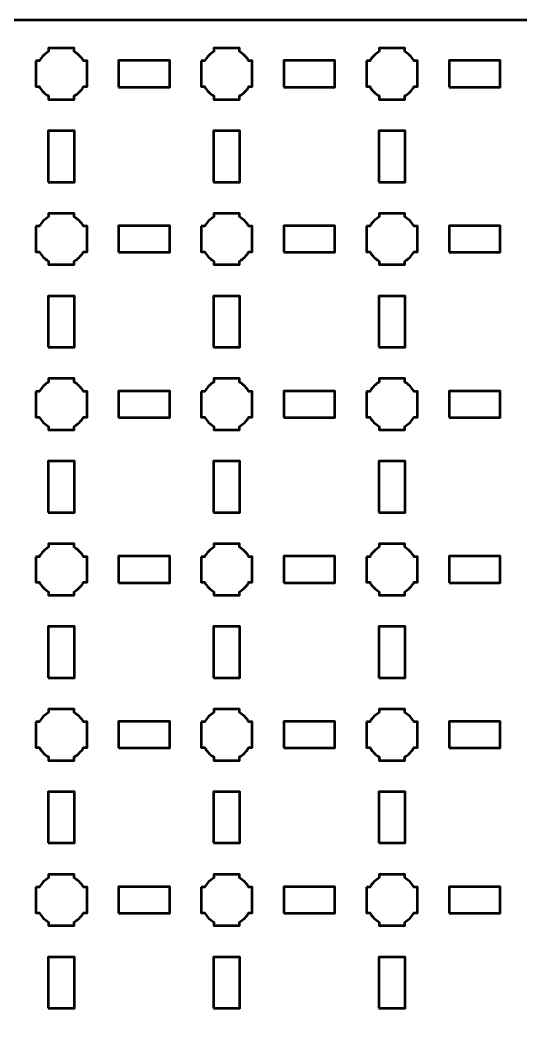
# Model space of a CAD drawing. Header units: centimetres. Extents: x -35.1 to 14.2, y -39.5 to 9.8.
# Drawn here: x -11 to -4.94, y -2.35 to 9.8 of the extents above; entities that cross this region are included whole.
import ezdxf

# ---------------------------------------------------------------- set-up
doc = ezdxf.new("R2010")
doc.units = ezdxf.units.CM
doc.header["$MEASUREMENT"] = 0
doc.layers.add('Layer 1', color=7, linetype='Continuous')

msp = doc.modelspace()

# ---------------------------------------------------------------- linework, layer by layer
at = {"layer": 'Layer 1', "color": 250, "lineweight": 53}
for points in [[(-9.81, 8.99), (-9.19, 8.99), (-9.19, 9.31), (-9.81, 9.31), (-9.81, 8.99)], [(-7.81, 8.99), (-7.19, 8.99), (-7.19, 9.31), (-7.81, 9.31), (-7.81, 8.99)], [(-5.81, 8.99), (-5.19, 8.99), (-5.19, 9.31), (-5.81, 9.31), (-5.81, 8.99)], [(-10.66, 7.84), (-10.34, 7.84), (-10.34, 8.46), (-10.66, 8.46), (-10.66, 7.84)], [(-8.66, 7.84), (-8.34, 7.84), (-8.34, 8.46), (-8.66, 8.46), (-8.66, 7.84)], [(-6.66, 7.84), (-6.34, 7.84), (-6.34, 8.46), (-6.66, 8.46), (-6.66, 7.84)], [(-9.81, 6.99), (-9.19, 6.99), (-9.19, 7.31), (-9.81, 7.31), (-9.81, 6.99)], [(-7.81, 6.99), (-7.19, 6.99), (-7.19, 7.31), (-7.81, 7.31), (-7.81, 6.99)], [(-5.81, 6.99), (-5.19, 6.99), (-5.19, 7.31), (-5.81, 7.31), (-5.81, 6.99)], [(-10.66, 5.84), (-10.34, 5.84), (-10.34, 6.46), (-10.66, 6.46), (-10.66, 5.84)], [(-8.66, 5.84), (-8.34, 5.84), (-8.34, 6.46), (-8.66, 6.46), (-8.66, 5.84)], [(-6.66, 5.84), (-6.34, 5.84), (-6.34, 6.46), (-6.66, 6.46), (-6.66, 5.84)], [(-9.81, 4.99), (-9.19, 4.99), (-9.19, 5.31), (-9.81, 5.31), (-9.81, 4.99)], [(-7.81, 4.99), (-7.19, 4.99), (-7.19, 5.31), (-7.81, 5.31), (-7.81, 4.99)], [(-5.81, 4.99), (-5.19, 4.99), (-5.19, 5.31), (-5.81, 5.31), (-5.81, 4.99)], [(-10.66, 3.84), (-10.34, 3.84), (-10.34, 4.46), (-10.66, 4.46), (-10.66, 3.84)], [(-8.66, 3.84), (-8.34, 3.84), (-8.34, 4.46), (-8.66, 4.46), (-8.66, 3.84)], [(-6.66, 3.84), (-6.34, 3.84), (-6.34, 4.46), (-6.66, 4.46), (-6.66, 3.84)], [(-9.81, 2.99), (-9.19, 2.99), (-9.19, 3.31), (-9.81, 3.31), (-9.81, 2.99)], [(-7.81, 2.99), (-7.19, 2.99), (-7.19, 3.31), (-7.81, 3.31), (-7.81, 2.99)], [(-5.81, 2.99), (-5.19, 2.99), (-5.19, 3.31), (-5.81, 3.31), (-5.81, 2.99)], [(-10.66, 1.84), (-10.34, 1.84), (-10.34, 2.46), (-10.66, 2.46), (-10.66, 1.84)], [(-8.66, 1.84), (-8.34, 1.84), (-8.34, 2.46), (-8.66, 2.46), (-8.66, 1.84)], [(-6.66, 1.84), (-6.34, 1.84), (-6.34, 2.46), (-6.66, 2.46), (-6.66, 1.84)], [(-9.81, 0.99), (-9.19, 0.99), (-9.19, 1.31), (-9.81, 1.31), (-9.81, 0.99)], [(-7.81, 0.99), (-7.19, 0.99), (-7.19, 1.31), (-7.81, 1.31), (-7.81, 0.99)], [(-5.81, 0.99), (-5.19, 0.99), (-5.19, 1.31), (-5.81, 1.31), (-5.81, 0.99)], [(-10.66, -0.16), (-10.34, -0.16), (-10.34, 0.46), (-10.66, 0.46), (-10.66, -0.16)], [(-8.66, -0.16), (-8.34, -0.16), (-8.34, 0.46), (-8.66, 0.46), (-8.66, -0.16)], [(-6.66, -0.16), (-6.34, -0.16), (-6.34, 0.46), (-6.66, 0.46), (-6.66, -0.16)], [(-9.81, -1.01), (-9.19, -1.01), (-9.19, -0.69), (-9.81, -0.69), (-9.81, -1.01)], [(-7.81, -1.01), (-7.19, -1.01), (-7.19, -0.69), (-7.81, -0.69), (-7.81, -1.01)], [(-5.81, -1.01), (-5.19, -1.01), (-5.19, -0.69), (-5.81, -0.69), (-5.81, -1.01)], [(-10.66, -2.16), (-10.34, -2.16), (-10.34, -1.54), (-10.66, -1.54), (-10.66, -2.16)], [(-8.66, -2.16), (-8.34, -2.16), (-8.34, -1.54), (-8.66, -1.54), (-8.66, -2.16)], [(-6.66, -2.16), (-6.34, -2.16), (-6.34, -1.54), (-6.66, -1.54), (-6.66, -2.16)]]:
    msp.add_lwpolyline(points, close=True, dxfattribs=at)
msp.add_open_spline([(-35.15, -39), (-35.15, -39), (-35.15, 9.3), (-35.15, 9.3), (-35.15, 9.3), (-35.15, 9.57609), (-34.92609, 9.8), (-34.65, 9.8), (-34.65, 9.8), (-34.65, 9.8), (13.65, 9.8), (13.65, 9.8), (13.65, 9.8), (13.92609, 9.8), (14.15, 9.57609), (14.15, 9.3), (14.15, 9.3), (14.15, 9.3), (14.15, -39), (14.15, -39), (14.15, -39), (14.15, -39.27609), (13.92609, -39.5), (13.65, -39.5), (13.65, -39.5), (13.65, -39.5), (-34.65, -39.5), (-34.65, -39.5), (-34.65, -39.5), (-34.92609, -39.5), (-35.15, -39.27609), (-35.15, -39)], degree=3, knots=[0, 0, 0, 0, 0.125, 0.125, 0.125, 0.125, 0.25, 0.25, 0.25, 0.25, 0.375, 0.375, 0.375, 0.375, 0.5, 0.5, 0.5, 0.5, 0.625, 0.625, 0.625, 0.625, 0.75, 0.75, 0.75, 0.75, 0.875, 0.875, 0.875, 0.875, 1, 1, 1, 1], dxfattribs=at)
at = {"layer": 'Layer 1', "lineweight": 53}
for points in [[(-10.81, 9.305), (-10.81, 9.305), (-10.76851, 9.305), (-10.76851, 9.305), (-10.76851, 9.305), (-10.74128, 9.35205), (-10.70205, 9.39128), (-10.655, 9.41851), (-10.655, 9.41851), (-10.655, 9.41851), (-10.655, 9.46), (-10.655, 9.46), (-10.655, 9.46), (-10.655, 9.46), (-10.5, 9.46), (-10.5, 9.46), (-10.5, 9.46), (-10.5, 9.46), (-10.345, 9.46), (-10.345, 9.46), (-10.345, 9.46), (-10.345, 9.46), (-10.345, 9.41851), (-10.345, 9.41851), (-10.345, 9.41851), (-10.29795, 9.39128), (-10.25872, 9.35205), (-10.23149, 9.305), (-10.23149, 9.305), (-10.23149, 9.305), (-10.19, 9.305), (-10.19, 9.305), (-10.19, 9.305), (-10.19, 9.305), (-10.19, 9.15), (-10.19, 9.15), (-10.19, 9.15), (-10.19, 9.15), (-10.19, 8.995), (-10.19, 8.995), (-10.19, 8.995), (-10.19, 8.995), (-10.23149, 8.995), (-10.23149, 8.995), (-10.23149, 8.995), (-10.25872, 8.94795), (-10.29795, 8.90872), (-10.345, 8.88149), (-10.345, 8.88149), (-10.345, 8.88149), (-10.345, 8.84), (-10.345, 8.84), (-10.345, 8.84), (-10.345, 8.84), (-10.5, 8.84), (-10.5, 8.84), (-10.5, 8.84), (-10.5, 8.84), (-10.655, 8.84), (-10.655, 8.84), (-10.655, 8.84), (-10.655, 8.84), (-10.655, 8.88149), (-10.655, 8.88149), (-10.655, 8.88149), (-10.70205, 8.90872), (-10.74128, 8.94795), (-10.76851, 8.995), (-10.76851, 8.995), (-10.76851, 8.995), (-10.81, 8.995), (-10.81, 8.995), (-10.81, 8.995), (-10.81, 8.995), (-10.81, 9.15), (-10.81, 9.15), (-10.81, 9.15), (-10.81, 9.15), (-10.81, 9.305), (-10.81, 9.305)], [(-8.81, 9.305), (-8.81, 9.305), (-8.76851, 9.305), (-8.76851, 9.305), (-8.76851, 9.305), (-8.74128, 9.35205), (-8.70205, 9.39128), (-8.655, 9.41851), (-8.655, 9.41851), (-8.655, 9.41851), (-8.655, 9.46), (-8.655, 9.46), (-8.655, 9.46), (-8.655, 9.46), (-8.5, 9.46), (-8.5, 9.46), (-8.5, 9.46), (-8.5, 9.46), (-8.345, 9.46), (-8.345, 9.46), (-8.345, 9.46), (-8.345, 9.46), (-8.345, 9.41851), (-8.345, 9.41851), (-8.345, 9.41851), (-8.29795, 9.39128), (-8.25872, 9.35205), (-8.23149, 9.305), (-8.23149, 9.305), (-8.23149, 9.305), (-8.19, 9.305), (-8.19, 9.305), (-8.19, 9.305), (-8.19, 9.305), (-8.19, 9.15), (-8.19, 9.15), (-8.19, 9.15), (-8.19, 9.15), (-8.19, 8.995), (-8.19, 8.995), (-8.19, 8.995), (-8.19, 8.995), (-8.23149, 8.995), (-8.23149, 8.995), (-8.23149, 8.995), (-8.25872, 8.94795), (-8.29795, 8.90872), (-8.345, 8.88149), (-8.345, 8.88149), (-8.345, 8.88149), (-8.345, 8.84), (-8.345, 8.84), (-8.345, 8.84), (-8.345, 8.84), (-8.5, 8.84), (-8.5, 8.84), (-8.5, 8.84), (-8.5, 8.84), (-8.655, 8.84), (-8.655, 8.84), (-8.655, 8.84), (-8.655, 8.84), (-8.655, 8.88149), (-8.655, 8.88149), (-8.655, 8.88149), (-8.70205, 8.90872), (-8.74128, 8.94795), (-8.76851, 8.995), (-8.76851, 8.995), (-8.76851, 8.995), (-8.81, 8.995), (-8.81, 8.995), (-8.81, 8.995), (-8.81, 8.995), (-8.81, 9.15), (-8.81, 9.15), (-8.81, 9.15), (-8.81, 9.15), (-8.81, 9.305), (-8.81, 9.305)], [(-6.81, 9.305), (-6.81, 9.305), (-6.76851, 9.305), (-6.76851, 9.305), (-6.76851, 9.305), (-6.74128, 9.35205), (-6.70205, 9.39128), (-6.655, 9.41851), (-6.655, 9.41851), (-6.655, 9.41851), (-6.655, 9.46), (-6.655, 9.46), (-6.655, 9.46), (-6.655, 9.46), (-6.5, 9.46), (-6.5, 9.46), (-6.5, 9.46), (-6.5, 9.46), (-6.345, 9.46), (-6.345, 9.46), (-6.345, 9.46), (-6.345, 9.46), (-6.345, 9.41851), (-6.345, 9.41851), (-6.345, 9.41851), (-6.29795, 9.39128), (-6.25872, 9.35205), (-6.23149, 9.305), (-6.23149, 9.305), (-6.23149, 9.305), (-6.19, 9.305), (-6.19, 9.305), (-6.19, 9.305), (-6.19, 9.305), (-6.19, 9.15), (-6.19, 9.15), (-6.19, 9.15), (-6.19, 9.15), (-6.19, 8.995), (-6.19, 8.995), (-6.19, 8.995), (-6.19, 8.995), (-6.23149, 8.995), (-6.23149, 8.995), (-6.23149, 8.995), (-6.25872, 8.94795), (-6.29795, 8.90872), (-6.345, 8.88149), (-6.345, 8.88149), (-6.345, 8.88149), (-6.345, 8.84), (-6.345, 8.84), (-6.345, 8.84), (-6.345, 8.84), (-6.5, 8.84), (-6.5, 8.84), (-6.5, 8.84), (-6.5, 8.84), (-6.655, 8.84), (-6.655, 8.84), (-6.655, 8.84), (-6.655, 8.84), (-6.655, 8.88149), (-6.655, 8.88149), (-6.655, 8.88149), (-6.70205, 8.90872), (-6.74128, 8.94795), (-6.76851, 8.995), (-6.76851, 8.995), (-6.76851, 8.995), (-6.81, 8.995), (-6.81, 8.995), (-6.81, 8.995), (-6.81, 8.995), (-6.81, 9.15), (-6.81, 9.15), (-6.81, 9.15), (-6.81, 9.15), (-6.81, 9.305), (-6.81, 9.305)], [(-10.81, 7.305), (-10.81, 7.305), (-10.76851, 7.305), (-10.76851, 7.305), (-10.76851, 7.305), (-10.74128, 7.35205), (-10.70205, 7.39128), (-10.655, 7.41851), (-10.655, 7.41851), (-10.655, 7.41851), (-10.655, 7.46), (-10.655, 7.46), (-10.655, 7.46), (-10.655, 7.46), (-10.5, 7.46), (-10.5, 7.46), (-10.5, 7.46), (-10.5, 7.46), (-10.345, 7.46), (-10.345, 7.46), (-10.345, 7.46), (-10.345, 7.46), (-10.345, 7.41851), (-10.345, 7.41851), (-10.345, 7.41851), (-10.29795, 7.39128), (-10.25872, 7.35205), (-10.23149, 7.305), (-10.23149, 7.305), (-10.23149, 7.305), (-10.19, 7.305), (-10.19, 7.305), (-10.19, 7.305), (-10.19, 7.305), (-10.19, 7.15), (-10.19, 7.15), (-10.19, 7.15), (-10.19, 7.15), (-10.19, 6.995), (-10.19, 6.995), (-10.19, 6.995), (-10.19, 6.995), (-10.23149, 6.995), (-10.23149, 6.995), (-10.23149, 6.995), (-10.25872, 6.94795), (-10.29795, 6.90872), (-10.345, 6.88149), (-10.345, 6.88149), (-10.345, 6.88149), (-10.345, 6.84), (-10.345, 6.84), (-10.345, 6.84), (-10.345, 6.84), (-10.5, 6.84), (-10.5, 6.84), (-10.5, 6.84), (-10.5, 6.84), (-10.655, 6.84), (-10.655, 6.84), (-10.655, 6.84), (-10.655, 6.84), (-10.655, 6.88149), (-10.655, 6.88149), (-10.655, 6.88149), (-10.70205, 6.90872), (-10.74128, 6.94795), (-10.76851, 6.995), (-10.76851, 6.995), (-10.76851, 6.995), (-10.81, 6.995), (-10.81, 6.995), (-10.81, 6.995), (-10.81, 6.995), (-10.81, 7.15), (-10.81, 7.15), (-10.81, 7.15), (-10.81, 7.15), (-10.81, 7.305), (-10.81, 7.305)], [(-8.81, 7.305), (-8.81, 7.305), (-8.76851, 7.305), (-8.76851, 7.305), (-8.76851, 7.305), (-8.74128, 7.35205), (-8.70205, 7.39128), (-8.655, 7.41851), (-8.655, 7.41851), (-8.655, 7.41851), (-8.655, 7.46), (-8.655, 7.46), (-8.655, 7.46), (-8.655, 7.46), (-8.5, 7.46), (-8.5, 7.46), (-8.5, 7.46), (-8.5, 7.46), (-8.345, 7.46), (-8.345, 7.46), (-8.345, 7.46), (-8.345, 7.46), (-8.345, 7.41851), (-8.345, 7.41851), (-8.345, 7.41851), (-8.29795, 7.39128), (-8.25872, 7.35205), (-8.23149, 7.305), (-8.23149, 7.305), (-8.23149, 7.305), (-8.19, 7.305), (-8.19, 7.305), (-8.19, 7.305), (-8.19, 7.305), (-8.19, 7.15), (-8.19, 7.15), (-8.19, 7.15), (-8.19, 7.15), (-8.19, 6.995), (-8.19, 6.995), (-8.19, 6.995), (-8.19, 6.995), (-8.23149, 6.995), (-8.23149, 6.995), (-8.23149, 6.995), (-8.25872, 6.94795), (-8.29795, 6.90872), (-8.345, 6.88149), (-8.345, 6.88149), (-8.345, 6.88149), (-8.345, 6.84), (-8.345, 6.84), (-8.345, 6.84), (-8.345, 6.84), (-8.5, 6.84), (-8.5, 6.84), (-8.5, 6.84), (-8.5, 6.84), (-8.655, 6.84), (-8.655, 6.84), (-8.655, 6.84), (-8.655, 6.84), (-8.655, 6.88149), (-8.655, 6.88149), (-8.655, 6.88149), (-8.70205, 6.90872), (-8.74128, 6.94795), (-8.76851, 6.995), (-8.76851, 6.995), (-8.76851, 6.995), (-8.81, 6.995), (-8.81, 6.995), (-8.81, 6.995), (-8.81, 6.995), (-8.81, 7.15), (-8.81, 7.15), (-8.81, 7.15), (-8.81, 7.15), (-8.81, 7.305), (-8.81, 7.305)], [(-6.81, 7.305), (-6.81, 7.305), (-6.76851, 7.305), (-6.76851, 7.305), (-6.76851, 7.305), (-6.74128, 7.35205), (-6.70205, 7.39128), (-6.655, 7.41851), (-6.655, 7.41851), (-6.655, 7.41851), (-6.655, 7.46), (-6.655, 7.46), (-6.655, 7.46), (-6.655, 7.46), (-6.5, 7.46), (-6.5, 7.46), (-6.5, 7.46), (-6.5, 7.46), (-6.345, 7.46), (-6.345, 7.46), (-6.345, 7.46), (-6.345, 7.46), (-6.345, 7.41851), (-6.345, 7.41851), (-6.345, 7.41851), (-6.29795, 7.39128), (-6.25872, 7.35205), (-6.23149, 7.305), (-6.23149, 7.305), (-6.23149, 7.305), (-6.19, 7.305), (-6.19, 7.305), (-6.19, 7.305), (-6.19, 7.305), (-6.19, 7.15), (-6.19, 7.15), (-6.19, 7.15), (-6.19, 7.15), (-6.19, 6.995), (-6.19, 6.995), (-6.19, 6.995), (-6.19, 6.995), (-6.23149, 6.995), (-6.23149, 6.995), (-6.23149, 6.995), (-6.25872, 6.94795), (-6.29795, 6.90872), (-6.345, 6.88149), (-6.345, 6.88149), (-6.345, 6.88149), (-6.345, 6.84), (-6.345, 6.84), (-6.345, 6.84), (-6.345, 6.84), (-6.5, 6.84), (-6.5, 6.84), (-6.5, 6.84), (-6.5, 6.84), (-6.655, 6.84), (-6.655, 6.84), (-6.655, 6.84), (-6.655, 6.84), (-6.655, 6.88149), (-6.655, 6.88149), (-6.655, 6.88149), (-6.70205, 6.90872), (-6.74128, 6.94795), (-6.76851, 6.995), (-6.76851, 6.995), (-6.76851, 6.995), (-6.81, 6.995), (-6.81, 6.995), (-6.81, 6.995), (-6.81, 6.995), (-6.81, 7.15), (-6.81, 7.15), (-6.81, 7.15), (-6.81, 7.15), (-6.81, 7.305), (-6.81, 7.305)], [(-10.81, 5.305), (-10.81, 5.305), (-10.76851, 5.305), (-10.76851, 5.305), (-10.76851, 5.305), (-10.74128, 5.35205), (-10.70205, 5.39128), (-10.655, 5.41851), (-10.655, 5.41851), (-10.655, 5.41851), (-10.655, 5.46), (-10.655, 5.46), (-10.655, 5.46), (-10.655, 5.46), (-10.5, 5.46), (-10.5, 5.46), (-10.5, 5.46), (-10.5, 5.46), (-10.345, 5.46), (-10.345, 5.46), (-10.345, 5.46), (-10.345, 5.46), (-10.345, 5.41851), (-10.345, 5.41851), (-10.345, 5.41851), (-10.29795, 5.39128), (-10.25872, 5.35205), (-10.23149, 5.305), (-10.23149, 5.305), (-10.23149, 5.305), (-10.19, 5.305), (-10.19, 5.305), (-10.19, 5.305), (-10.19, 5.305), (-10.19, 5.15), (-10.19, 5.15), (-10.19, 5.15), (-10.19, 5.15), (-10.19, 4.995), (-10.19, 4.995), (-10.19, 4.995), (-10.19, 4.995), (-10.23149, 4.995), (-10.23149, 4.995), (-10.23149, 4.995), (-10.25872, 4.94795), (-10.29795, 4.90872), (-10.345, 4.88149), (-10.345, 4.88149), (-10.345, 4.88149), (-10.345, 4.84), (-10.345, 4.84), (-10.345, 4.84), (-10.345, 4.84), (-10.5, 4.84), (-10.5, 4.84), (-10.5, 4.84), (-10.5, 4.84), (-10.655, 4.84), (-10.655, 4.84), (-10.655, 4.84), (-10.655, 4.84), (-10.655, 4.88149), (-10.655, 4.88149), (-10.655, 4.88149), (-10.70205, 4.90872), (-10.74128, 4.94795), (-10.76851, 4.995), (-10.76851, 4.995), (-10.76851, 4.995), (-10.81, 4.995), (-10.81, 4.995), (-10.81, 4.995), (-10.81, 4.995), (-10.81, 5.15), (-10.81, 5.15), (-10.81, 5.15), (-10.81, 5.15), (-10.81, 5.305), (-10.81, 5.305)], [(-8.81, 5.305), (-8.81, 5.305), (-8.76851, 5.305), (-8.76851, 5.305), (-8.76851, 5.305), (-8.74128, 5.35205), (-8.70205, 5.39128), (-8.655, 5.41851), (-8.655, 5.41851), (-8.655, 5.41851), (-8.655, 5.46), (-8.655, 5.46), (-8.655, 5.46), (-8.655, 5.46), (-8.5, 5.46), (-8.5, 5.46), (-8.5, 5.46), (-8.5, 5.46), (-8.345, 5.46), (-8.345, 5.46), (-8.345, 5.46), (-8.345, 5.46), (-8.345, 5.41851), (-8.345, 5.41851), (-8.345, 5.41851), (-8.29795, 5.39128), (-8.25872, 5.35205), (-8.23149, 5.305), (-8.23149, 5.305), (-8.23149, 5.305), (-8.19, 5.305), (-8.19, 5.305), (-8.19, 5.305), (-8.19, 5.305), (-8.19, 5.15), (-8.19, 5.15), (-8.19, 5.15), (-8.19, 5.15), (-8.19, 4.995), (-8.19, 4.995), (-8.19, 4.995), (-8.19, 4.995), (-8.23149, 4.995), (-8.23149, 4.995), (-8.23149, 4.995), (-8.25872, 4.94795), (-8.29795, 4.90872), (-8.345, 4.88149), (-8.345, 4.88149), (-8.345, 4.88149), (-8.345, 4.84), (-8.345, 4.84), (-8.345, 4.84), (-8.345, 4.84), (-8.5, 4.84), (-8.5, 4.84), (-8.5, 4.84), (-8.5, 4.84), (-8.655, 4.84), (-8.655, 4.84), (-8.655, 4.84), (-8.655, 4.84), (-8.655, 4.88149), (-8.655, 4.88149), (-8.655, 4.88149), (-8.70205, 4.90872), (-8.74128, 4.94795), (-8.76851, 4.995), (-8.76851, 4.995), (-8.76851, 4.995), (-8.81, 4.995), (-8.81, 4.995), (-8.81, 4.995), (-8.81, 4.995), (-8.81, 5.15), (-8.81, 5.15), (-8.81, 5.15), (-8.81, 5.15), (-8.81, 5.305), (-8.81, 5.305)], [(-6.81, 5.305), (-6.81, 5.305), (-6.76851, 5.305), (-6.76851, 5.305), (-6.76851, 5.305), (-6.74128, 5.35205), (-6.70205, 5.39128), (-6.655, 5.41851), (-6.655, 5.41851), (-6.655, 5.41851), (-6.655, 5.46), (-6.655, 5.46), (-6.655, 5.46), (-6.655, 5.46), (-6.5, 5.46), (-6.5, 5.46), (-6.5, 5.46), (-6.5, 5.46), (-6.345, 5.46), (-6.345, 5.46), (-6.345, 5.46), (-6.345, 5.46), (-6.345, 5.41851), (-6.345, 5.41851), (-6.345, 5.41851), (-6.29795, 5.39128), (-6.25872, 5.35205), (-6.23149, 5.305), (-6.23149, 5.305), (-6.23149, 5.305), (-6.19, 5.305), (-6.19, 5.305), (-6.19, 5.305), (-6.19, 5.305), (-6.19, 5.15), (-6.19, 5.15), (-6.19, 5.15), (-6.19, 5.15), (-6.19, 4.995), (-6.19, 4.995), (-6.19, 4.995), (-6.19, 4.995), (-6.23149, 4.995), (-6.23149, 4.995), (-6.23149, 4.995), (-6.25872, 4.94795), (-6.29795, 4.90872), (-6.345, 4.88149), (-6.345, 4.88149), (-6.345, 4.88149), (-6.345, 4.84), (-6.345, 4.84), (-6.345, 4.84), (-6.345, 4.84), (-6.5, 4.84), (-6.5, 4.84), (-6.5, 4.84), (-6.5, 4.84), (-6.655, 4.84), (-6.655, 4.84), (-6.655, 4.84), (-6.655, 4.84), (-6.655, 4.88149), (-6.655, 4.88149), (-6.655, 4.88149), (-6.70205, 4.90872), (-6.74128, 4.94795), (-6.76851, 4.995), (-6.76851, 4.995), (-6.76851, 4.995), (-6.81, 4.995), (-6.81, 4.995), (-6.81, 4.995), (-6.81, 4.995), (-6.81, 5.15), (-6.81, 5.15), (-6.81, 5.15), (-6.81, 5.15), (-6.81, 5.305), (-6.81, 5.305)], [(-10.81, 3.305), (-10.81, 3.305), (-10.76851, 3.305), (-10.76851, 3.305), (-10.76851, 3.305), (-10.74128, 3.35205), (-10.70205, 3.39128), (-10.655, 3.41851), (-10.655, 3.41851), (-10.655, 3.41851), (-10.655, 3.46), (-10.655, 3.46), (-10.655, 3.46), (-10.655, 3.46), (-10.5, 3.46), (-10.5, 3.46), (-10.5, 3.46), (-10.5, 3.46), (-10.345, 3.46), (-10.345, 3.46), (-10.345, 3.46), (-10.345, 3.46), (-10.345, 3.41851), (-10.345, 3.41851), (-10.345, 3.41851), (-10.29795, 3.39128), (-10.25872, 3.35205), (-10.23149, 3.305), (-10.23149, 3.305), (-10.23149, 3.305), (-10.19, 3.305), (-10.19, 3.305), (-10.19, 3.305), (-10.19, 3.305), (-10.19, 3.15), (-10.19, 3.15), (-10.19, 3.15), (-10.19, 3.15), (-10.19, 2.995), (-10.19, 2.995), (-10.19, 2.995), (-10.19, 2.995), (-10.23149, 2.995), (-10.23149, 2.995), (-10.23149, 2.995), (-10.25872, 2.94795), (-10.29795, 2.90872), (-10.345, 2.88149), (-10.345, 2.88149), (-10.345, 2.88149), (-10.345, 2.84), (-10.345, 2.84), (-10.345, 2.84), (-10.345, 2.84), (-10.5, 2.84), (-10.5, 2.84), (-10.5, 2.84), (-10.5, 2.84), (-10.655, 2.84), (-10.655, 2.84), (-10.655, 2.84), (-10.655, 2.84), (-10.655, 2.88149), (-10.655, 2.88149), (-10.655, 2.88149), (-10.70205, 2.90872), (-10.74128, 2.94795), (-10.76851, 2.995), (-10.76851, 2.995), (-10.76851, 2.995), (-10.81, 2.995), (-10.81, 2.995), (-10.81, 2.995), (-10.81, 2.995), (-10.81, 3.15), (-10.81, 3.15), (-10.81, 3.15), (-10.81, 3.15), (-10.81, 3.305), (-10.81, 3.305)], [(-8.81, 3.305), (-8.81, 3.305), (-8.76851, 3.305), (-8.76851, 3.305), (-8.76851, 3.305), (-8.74128, 3.35205), (-8.70205, 3.39128), (-8.655, 3.41851), (-8.655, 3.41851), (-8.655, 3.41851), (-8.655, 3.46), (-8.655, 3.46), (-8.655, 3.46), (-8.655, 3.46), (-8.5, 3.46), (-8.5, 3.46), (-8.5, 3.46), (-8.5, 3.46), (-8.345, 3.46), (-8.345, 3.46), (-8.345, 3.46), (-8.345, 3.46), (-8.345, 3.41851), (-8.345, 3.41851), (-8.345, 3.41851), (-8.29795, 3.39128), (-8.25872, 3.35205), (-8.23149, 3.305), (-8.23149, 3.305), (-8.23149, 3.305), (-8.19, 3.305), (-8.19, 3.305), (-8.19, 3.305), (-8.19, 3.305), (-8.19, 3.15), (-8.19, 3.15), (-8.19, 3.15), (-8.19, 3.15), (-8.19, 2.995), (-8.19, 2.995), (-8.19, 2.995), (-8.19, 2.995), (-8.23149, 2.995), (-8.23149, 2.995), (-8.23149, 2.995), (-8.25872, 2.94795), (-8.29795, 2.90872), (-8.345, 2.88149), (-8.345, 2.88149), (-8.345, 2.88149), (-8.345, 2.84), (-8.345, 2.84), (-8.345, 2.84), (-8.345, 2.84), (-8.5, 2.84), (-8.5, 2.84), (-8.5, 2.84), (-8.5, 2.84), (-8.655, 2.84), (-8.655, 2.84), (-8.655, 2.84), (-8.655, 2.84), (-8.655, 2.88149), (-8.655, 2.88149), (-8.655, 2.88149), (-8.70205, 2.90872), (-8.74128, 2.94795), (-8.76851, 2.995), (-8.76851, 2.995), (-8.76851, 2.995), (-8.81, 2.995), (-8.81, 2.995), (-8.81, 2.995), (-8.81, 2.995), (-8.81, 3.15), (-8.81, 3.15), (-8.81, 3.15), (-8.81, 3.15), (-8.81, 3.305), (-8.81, 3.305)], [(-6.81, 3.305), (-6.81, 3.305), (-6.76851, 3.305), (-6.76851, 3.305), (-6.76851, 3.305), (-6.74128, 3.35205), (-6.70205, 3.39128), (-6.655, 3.41851), (-6.655, 3.41851), (-6.655, 3.41851), (-6.655, 3.46), (-6.655, 3.46), (-6.655, 3.46), (-6.655, 3.46), (-6.5, 3.46), (-6.5, 3.46), (-6.5, 3.46), (-6.5, 3.46), (-6.345, 3.46), (-6.345, 3.46), (-6.345, 3.46), (-6.345, 3.46), (-6.345, 3.41851), (-6.345, 3.41851), (-6.345, 3.41851), (-6.29795, 3.39128), (-6.25872, 3.35205), (-6.23149, 3.305), (-6.23149, 3.305), (-6.23149, 3.305), (-6.19, 3.305), (-6.19, 3.305), (-6.19, 3.305), (-6.19, 3.305), (-6.19, 3.15), (-6.19, 3.15), (-6.19, 3.15), (-6.19, 3.15), (-6.19, 2.995), (-6.19, 2.995), (-6.19, 2.995), (-6.19, 2.995), (-6.23149, 2.995), (-6.23149, 2.995), (-6.23149, 2.995), (-6.25872, 2.94795), (-6.29795, 2.90872), (-6.345, 2.88149), (-6.345, 2.88149), (-6.345, 2.88149), (-6.345, 2.84), (-6.345, 2.84), (-6.345, 2.84), (-6.345, 2.84), (-6.5, 2.84), (-6.5, 2.84), (-6.5, 2.84), (-6.5, 2.84), (-6.655, 2.84), (-6.655, 2.84), (-6.655, 2.84), (-6.655, 2.84), (-6.655, 2.88149), (-6.655, 2.88149), (-6.655, 2.88149), (-6.70205, 2.90872), (-6.74128, 2.94795), (-6.76851, 2.995), (-6.76851, 2.995), (-6.76851, 2.995), (-6.81, 2.995), (-6.81, 2.995), (-6.81, 2.995), (-6.81, 2.995), (-6.81, 3.15), (-6.81, 3.15), (-6.81, 3.15), (-6.81, 3.15), (-6.81, 3.305), (-6.81, 3.305)], [(-10.81, 1.305), (-10.81, 1.305), (-10.76851, 1.305), (-10.76851, 1.305), (-10.76851, 1.305), (-10.74128, 1.35205), (-10.70205, 1.39128), (-10.655, 1.41851), (-10.655, 1.41851), (-10.655, 1.41851), (-10.655, 1.46), (-10.655, 1.46), (-10.655, 1.46), (-10.655, 1.46), (-10.5, 1.46), (-10.5, 1.46), (-10.5, 1.46), (-10.5, 1.46), (-10.345, 1.46), (-10.345, 1.46), (-10.345, 1.46), (-10.345, 1.46), (-10.345, 1.41851), (-10.345, 1.41851), (-10.345, 1.41851), (-10.29795, 1.39128), (-10.25872, 1.35205), (-10.23149, 1.305), (-10.23149, 1.305), (-10.23149, 1.305), (-10.19, 1.305), (-10.19, 1.305), (-10.19, 1.305), (-10.19, 1.305), (-10.19, 1.15), (-10.19, 1.15), (-10.19, 1.15), (-10.19, 1.15), (-10.19, 0.995), (-10.19, 0.995), (-10.19, 0.995), (-10.19, 0.995), (-10.23149, 0.995), (-10.23149, 0.995), (-10.23149, 0.995), (-10.25872, 0.94795), (-10.29795, 0.90872), (-10.345, 0.88149), (-10.345, 0.88149), (-10.345, 0.88149), (-10.345, 0.84), (-10.345, 0.84), (-10.345, 0.84), (-10.345, 0.84), (-10.5, 0.84), (-10.5, 0.84), (-10.5, 0.84), (-10.5, 0.84), (-10.655, 0.84), (-10.655, 0.84), (-10.655, 0.84), (-10.655, 0.84), (-10.655, 0.88149), (-10.655, 0.88149), (-10.655, 0.88149), (-10.70205, 0.90872), (-10.74128, 0.94795), (-10.76851, 0.995), (-10.76851, 0.995), (-10.76851, 0.995), (-10.81, 0.995), (-10.81, 0.995), (-10.81, 0.995), (-10.81, 0.995), (-10.81, 1.15), (-10.81, 1.15), (-10.81, 1.15), (-10.81, 1.15), (-10.81, 1.305), (-10.81, 1.305)], [(-8.81, 1.305), (-8.81, 1.305), (-8.76851, 1.305), (-8.76851, 1.305), (-8.76851, 1.305), (-8.74128, 1.35205), (-8.70205, 1.39128), (-8.655, 1.41851), (-8.655, 1.41851), (-8.655, 1.41851), (-8.655, 1.46), (-8.655, 1.46), (-8.655, 1.46), (-8.655, 1.46), (-8.5, 1.46), (-8.5, 1.46), (-8.5, 1.46), (-8.5, 1.46), (-8.345, 1.46), (-8.345, 1.46), (-8.345, 1.46), (-8.345, 1.46), (-8.345, 1.41851), (-8.345, 1.41851), (-8.345, 1.41851), (-8.29795, 1.39128), (-8.25872, 1.35205), (-8.23149, 1.305), (-8.23149, 1.305), (-8.23149, 1.305), (-8.19, 1.305), (-8.19, 1.305), (-8.19, 1.305), (-8.19, 1.305), (-8.19, 1.15), (-8.19, 1.15), (-8.19, 1.15), (-8.19, 1.15), (-8.19, 0.995), (-8.19, 0.995), (-8.19, 0.995), (-8.19, 0.995), (-8.23149, 0.995), (-8.23149, 0.995), (-8.23149, 0.995), (-8.25872, 0.94795), (-8.29795, 0.90872), (-8.345, 0.88149), (-8.345, 0.88149), (-8.345, 0.88149), (-8.345, 0.84), (-8.345, 0.84), (-8.345, 0.84), (-8.345, 0.84), (-8.5, 0.84), (-8.5, 0.84), (-8.5, 0.84), (-8.5, 0.84), (-8.655, 0.84), (-8.655, 0.84), (-8.655, 0.84), (-8.655, 0.84), (-8.655, 0.88149), (-8.655, 0.88149), (-8.655, 0.88149), (-8.70205, 0.90872), (-8.74128, 0.94795), (-8.76851, 0.995), (-8.76851, 0.995), (-8.76851, 0.995), (-8.81, 0.995), (-8.81, 0.995), (-8.81, 0.995), (-8.81, 0.995), (-8.81, 1.15), (-8.81, 1.15), (-8.81, 1.15), (-8.81, 1.15), (-8.81, 1.305), (-8.81, 1.305)], [(-6.81, 1.305), (-6.81, 1.305), (-6.76851, 1.305), (-6.76851, 1.305), (-6.76851, 1.305), (-6.74128, 1.35205), (-6.70205, 1.39128), (-6.655, 1.41851), (-6.655, 1.41851), (-6.655, 1.41851), (-6.655, 1.46), (-6.655, 1.46), (-6.655, 1.46), (-6.655, 1.46), (-6.5, 1.46), (-6.5, 1.46), (-6.5, 1.46), (-6.5, 1.46), (-6.345, 1.46), (-6.345, 1.46), (-6.345, 1.46), (-6.345, 1.46), (-6.345, 1.41851), (-6.345, 1.41851), (-6.345, 1.41851), (-6.29795, 1.39128), (-6.25872, 1.35205), (-6.23149, 1.305), (-6.23149, 1.305), (-6.23149, 1.305), (-6.19, 1.305), (-6.19, 1.305), (-6.19, 1.305), (-6.19, 1.305), (-6.19, 1.15), (-6.19, 1.15), (-6.19, 1.15), (-6.19, 1.15), (-6.19, 0.995), (-6.19, 0.995), (-6.19, 0.995), (-6.19, 0.995), (-6.23149, 0.995), (-6.23149, 0.995), (-6.23149, 0.995), (-6.25872, 0.94795), (-6.29795, 0.90872), (-6.345, 0.88149), (-6.345, 0.88149), (-6.345, 0.88149), (-6.345, 0.84), (-6.345, 0.84), (-6.345, 0.84), (-6.345, 0.84), (-6.5, 0.84), (-6.5, 0.84), (-6.5, 0.84), (-6.5, 0.84), (-6.655, 0.84), (-6.655, 0.84), (-6.655, 0.84), (-6.655, 0.84), (-6.655, 0.88149), (-6.655, 0.88149), (-6.655, 0.88149), (-6.70205, 0.90872), (-6.74128, 0.94795), (-6.76851, 0.995), (-6.76851, 0.995), (-6.76851, 0.995), (-6.81, 0.995), (-6.81, 0.995), (-6.81, 0.995), (-6.81, 0.995), (-6.81, 1.15), (-6.81, 1.15), (-6.81, 1.15), (-6.81, 1.15), (-6.81, 1.305), (-6.81, 1.305)], [(-10.81, -0.695), (-10.81, -0.695), (-10.76851, -0.695), (-10.76851, -0.695), (-10.76851, -0.695), (-10.74128, -0.64795), (-10.70205, -0.60872), (-10.655, -0.58149), (-10.655, -0.58149), (-10.655, -0.58149), (-10.655, -0.54), (-10.655, -0.54), (-10.655, -0.54), (-10.655, -0.54), (-10.5, -0.54), (-10.5, -0.54), (-10.5, -0.54), (-10.5, -0.54), (-10.345, -0.54), (-10.345, -0.54), (-10.345, -0.54), (-10.345, -0.54), (-10.345, -0.58149), (-10.345, -0.58149), (-10.345, -0.58149), (-10.29795, -0.60872), (-10.25872, -0.64795), (-10.23149, -0.695), (-10.23149, -0.695), (-10.23149, -0.695), (-10.19, -0.695), (-10.19, -0.695), (-10.19, -0.695), (-10.19, -0.695), (-10.19, -0.85), (-10.19, -0.85), (-10.19, -0.85), (-10.19, -0.85), (-10.19, -1.005), (-10.19, -1.005), (-10.19, -1.005), (-10.19, -1.005), (-10.23149, -1.005), (-10.23149, -1.005), (-10.23149, -1.005), (-10.25872, -1.05205), (-10.29795, -1.09128), (-10.345, -1.11851), (-10.345, -1.11851), (-10.345, -1.11851), (-10.345, -1.16), (-10.345, -1.16), (-10.345, -1.16), (-10.345, -1.16), (-10.5, -1.16), (-10.5, -1.16), (-10.5, -1.16), (-10.5, -1.16), (-10.655, -1.16), (-10.655, -1.16), (-10.655, -1.16), (-10.655, -1.16), (-10.655, -1.11851), (-10.655, -1.11851), (-10.655, -1.11851), (-10.70205, -1.09128), (-10.74128, -1.05205), (-10.76851, -1.005), (-10.76851, -1.005), (-10.76851, -1.005), (-10.81, -1.005), (-10.81, -1.005), (-10.81, -1.005), (-10.81, -1.005), (-10.81, -0.85), (-10.81, -0.85), (-10.81, -0.85), (-10.81, -0.85), (-10.81, -0.695), (-10.81, -0.695)], [(-8.81, -0.695), (-8.81, -0.695), (-8.76851, -0.695), (-8.76851, -0.695), (-8.76851, -0.695), (-8.74128, -0.64795), (-8.70205, -0.60872), (-8.655, -0.58149), (-8.655, -0.58149), (-8.655, -0.58149), (-8.655, -0.54), (-8.655, -0.54), (-8.655, -0.54), (-8.655, -0.54), (-8.5, -0.54), (-8.5, -0.54), (-8.5, -0.54), (-8.5, -0.54), (-8.345, -0.54), (-8.345, -0.54), (-8.345, -0.54), (-8.345, -0.54), (-8.345, -0.58149), (-8.345, -0.58149), (-8.345, -0.58149), (-8.29795, -0.60872), (-8.25872, -0.64795), (-8.23149, -0.695), (-8.23149, -0.695), (-8.23149, -0.695), (-8.19, -0.695), (-8.19, -0.695), (-8.19, -0.695), (-8.19, -0.695), (-8.19, -0.85), (-8.19, -0.85), (-8.19, -0.85), (-8.19, -0.85), (-8.19, -1.005), (-8.19, -1.005), (-8.19, -1.005), (-8.19, -1.005), (-8.23149, -1.005), (-8.23149, -1.005), (-8.23149, -1.005), (-8.25872, -1.05205), (-8.29795, -1.09128), (-8.345, -1.11851), (-8.345, -1.11851), (-8.345, -1.11851), (-8.345, -1.16), (-8.345, -1.16), (-8.345, -1.16), (-8.345, -1.16), (-8.5, -1.16), (-8.5, -1.16), (-8.5, -1.16), (-8.5, -1.16), (-8.655, -1.16), (-8.655, -1.16), (-8.655, -1.16), (-8.655, -1.16), (-8.655, -1.11851), (-8.655, -1.11851), (-8.655, -1.11851), (-8.70205, -1.09128), (-8.74128, -1.05205), (-8.76851, -1.005), (-8.76851, -1.005), (-8.76851, -1.005), (-8.81, -1.005), (-8.81, -1.005), (-8.81, -1.005), (-8.81, -1.005), (-8.81, -0.85), (-8.81, -0.85), (-8.81, -0.85), (-8.81, -0.85), (-8.81, -0.695), (-8.81, -0.695)], [(-6.81, -0.695), (-6.81, -0.695), (-6.76851, -0.695), (-6.76851, -0.695), (-6.76851, -0.695), (-6.74128, -0.64795), (-6.70205, -0.60872), (-6.655, -0.58149), (-6.655, -0.58149), (-6.655, -0.58149), (-6.655, -0.54), (-6.655, -0.54), (-6.655, -0.54), (-6.655, -0.54), (-6.5, -0.54), (-6.5, -0.54), (-6.5, -0.54), (-6.5, -0.54), (-6.345, -0.54), (-6.345, -0.54), (-6.345, -0.54), (-6.345, -0.54), (-6.345, -0.58149), (-6.345, -0.58149), (-6.345, -0.58149), (-6.29795, -0.60872), (-6.25872, -0.64795), (-6.23149, -0.695), (-6.23149, -0.695), (-6.23149, -0.695), (-6.19, -0.695), (-6.19, -0.695), (-6.19, -0.695), (-6.19, -0.695), (-6.19, -0.85), (-6.19, -0.85), (-6.19, -0.85), (-6.19, -0.85), (-6.19, -1.005), (-6.19, -1.005), (-6.19, -1.005), (-6.19, -1.005), (-6.23149, -1.005), (-6.23149, -1.005), (-6.23149, -1.005), (-6.25872, -1.05205), (-6.29795, -1.09128), (-6.345, -1.11851), (-6.345, -1.11851), (-6.345, -1.11851), (-6.345, -1.16), (-6.345, -1.16), (-6.345, -1.16), (-6.345, -1.16), (-6.5, -1.16), (-6.5, -1.16), (-6.5, -1.16), (-6.5, -1.16), (-6.655, -1.16), (-6.655, -1.16), (-6.655, -1.16), (-6.655, -1.16), (-6.655, -1.11851), (-6.655, -1.11851), (-6.655, -1.11851), (-6.70205, -1.09128), (-6.74128, -1.05205), (-6.76851, -1.005), (-6.76851, -1.005), (-6.76851, -1.005), (-6.81, -1.005), (-6.81, -1.005), (-6.81, -1.005), (-6.81, -1.005), (-6.81, -0.85), (-6.81, -0.85), (-6.81, -0.85), (-6.81, -0.85), (-6.81, -0.695), (-6.81, -0.695)]]:
    msp.add_open_spline(points, degree=3, knots=[0, 0, 0, 0, 0.05, 0.05, 0.05, 0.05, 0.1, 0.1, 0.1, 0.1, 0.15, 0.15, 0.15, 0.15, 0.2, 0.2, 0.2, 0.2, 0.25, 0.25, 0.25, 0.25, 0.3, 0.3, 0.3, 0.3, 0.35, 0.35, 0.35, 0.35, 0.4, 0.4, 0.4, 0.4, 0.45, 0.45, 0.45, 0.45, 0.5, 0.5, 0.5, 0.5, 0.55, 0.55, 0.55, 0.55, 0.6, 0.6, 0.6, 0.6, 0.65, 0.65, 0.65, 0.65, 0.7, 0.7, 0.7, 0.7, 0.75, 0.75, 0.75, 0.75, 0.8, 0.8, 0.8, 0.8, 0.85, 0.85, 0.85, 0.85, 0.9, 0.9, 0.9, 0.9, 0.95, 0.95, 0.95, 0.95, 1, 1, 1, 1], dxfattribs=at)

doc.saveas('drawing.dxf')
